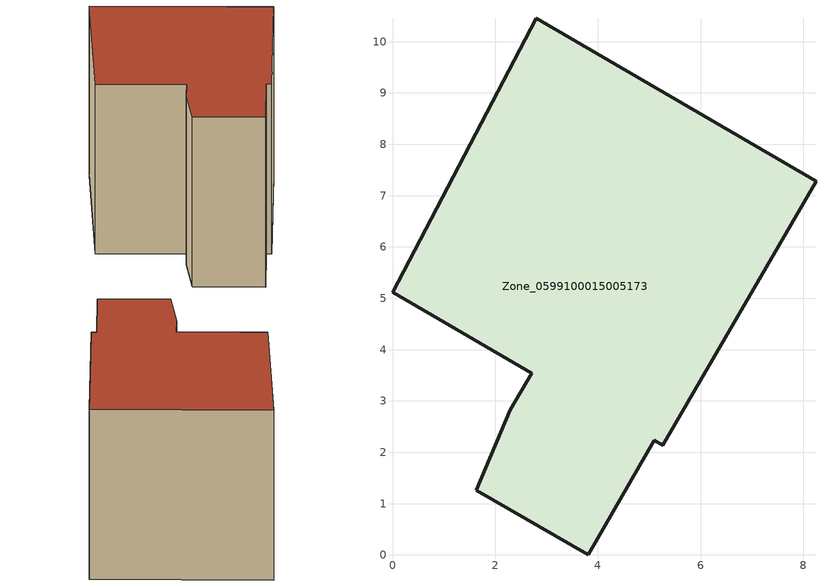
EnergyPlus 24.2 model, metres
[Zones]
Zone_0599100015005173
 floor ground (C_G): 2.8,10.46 8.25,7.28 5.26,2.14 5.1,2.23 3.81,0 1.63,1.26 2.29,2.83 2.71,3.54 0,5.12 z0.92
 wall outside (C_F): 8.25,7.28 2.8,10.46 0,5.12 2.71,3.54 2.29,2.83 1.63,1.26 3.81,0 5.1,2.23 5.26,2.14 8.25,7.28 z0.92:7.4
 roof outside (C_R): 2.71,3.54 2.29,2.83 1.63,1.26 3.81,0 5.1,2.23 5.26,2.14 8.25,7.28 2.8,10.46 0,5.12 z7.4
[BUILDING]
Pand.0599100015005173: North Axis=0; Terrain=City; Loads Convergence Tolerance Value=0.04; Temperature Convergence Tolerance Value=0.4; Solar Distribution=FullExterior; Maximum Number of Warmup Days=25; Minimum Number of Warmup Days=1
[Site:Location]
Rotterdam.The.Hague.AP_ZH_NLD Design_Conditions: Latitude=51.96; Longitude=4.45; Time Zone=1; Elevation=-4.5
[SITE:GROUNDTEMPERATURE:BUILDINGSURFACE]
18, 18, 18, 18, 18, 18, 18, 18, 18, 18, 18, 18
[MATERIAL] Thermal Absorptance=0.9; Solar Absorptance=0.7; Visible Absorptance=0.7
Name | Roughness | Thickness | Conductivity | Density | Specific Heat
G.TC.1946-1964 | MediumSmooth | 0.15 | 1 | 540 | 1210
F.TC.1946-1964 | Rough | 0.3 | 0.857143 | 1920 | 840
R.TC.1946-1964 | MediumRough | 0.2 | 0.235294 | 1500 | 1000
[CONSTRUCTION]
C_G: G.TC.1946-1964
C_F: F.TC.1946-1964
C_R: R.TC.1946-1964
[ZONE]
Zone_0599100015005173: Type=1; Multiplier=1; Ceiling Height=Autocalculate; Volume=Autocalculate; Floor Area=autocalculate; Part of Total Floor Area=Yes
[ZONEINFILTRATION:DESIGNFLOWRATE]
Infil_Zone_0599100015005173: Zone or ZoneList or Space or SpaceList=Zone_0599100015005173; Schedule=AlwaysOn; Design Flow Rate Calculation Method=Flow/Area; Flow Rate per Floor Area=0.003; Constant Term Coefficient=1; Temperature Term Coefficient=0; Velocity Term Coefficient=0; Velocity Squared Term Coefficient=0
[HVACTEMPLATE:ZONE:IDEALLOADSAIRSYSTEM]
Zone_0599100015005173: Maximum Heating Supply Air Temperature=50; Minimum Cooling Supply Air Temperature=13; Maximum Heating Supply Air Humidity Ratio=0.0156; Minimum Cooling Supply Air Humidity Ratio=0.0077; Heating Limit=NoLimit; Cooling Limit=NoLimit; Dehumidification Control Type=ConstantSensibleHeatRatio; Cooling Sensible Heat Ratio=0.7; Dehumidification Setpoint=60; Humidification Control Type=None; Humidification Setpoint=30; Outdoor Air Method=None; Outdoor Air Flow Rate per Person=0.00944; Outdoor Air Flow Rate per Zone Floor Area=0; Outdoor Air Flow Rate per Zone=0; Demand Controlled Ventilation Type=None; Outdoor Air Economizer Type=NoEconomizer; Heat Recovery Type=None; Sensible Heat Recovery Effectiveness=0.7; Latent Heat Recovery Effectiveness=0.65
[ZONECONTROL:THERMOSTAT]
ThermostatControl_Zone_0599100015005173: Zone or ZoneList=Zone_0599100015005173; Control Type Schedule=DualSetpointControlType; Control 1=Thermostat_Zone_0599100015005173; Temperature Difference Between Cutout And Setpoint=0
[THERMOSTATSETPOINT:DUALSETPOINT]
Thermostat_Zone_0599100015005173: Heating Setpoint Temperature Schedule=HeatingSetpoint_Zone_0599100015005173; Cooling Setpoint Temperature Schedule=CoolingSetpoint_Zone_0599100015005173
[SCHEDULE:COMPACT]
HeatingSetpoint_Zone_0599100015005173: Through: 12/31, For: AllDays, Until: 24:00, 21
CoolingSetpoint_Zone_0599100015005173: Through: 12/31, For: AllDays, Until: 24:00, 24
DualSetpointControlType: Through: 12/31, For: AllDays, Until: 24:00, 4
AlwaysOn: Through: 12/31, For: AllDays, Until: 24:00, 1
